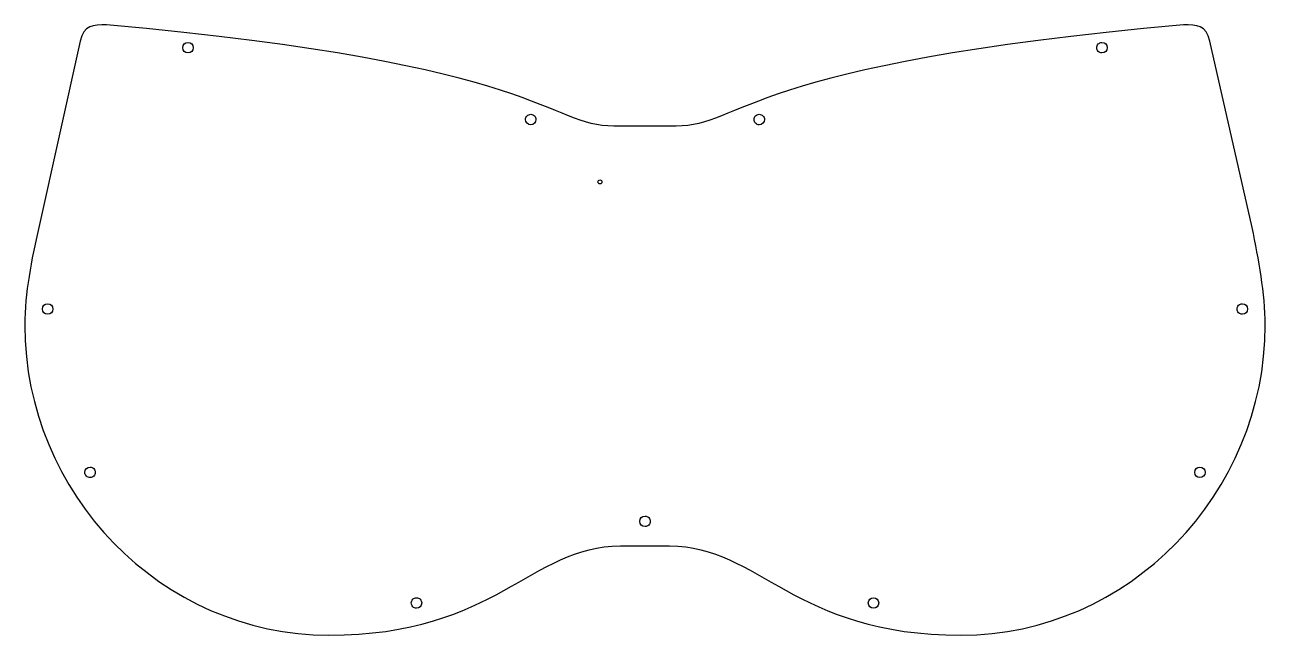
# Model space of a CAD drawing. Extents: x 4 to 384, y 2 to 189.
import ezdxf

# ---------------------------------------------------------------- set-up
doc = ezdxf.new("R2010")
doc.units = 0
doc.layers.add('cut.coverBottom', color=7, linetype='CONTINUOUS')

msp = doc.modelspace()

# ---------------------------------------------------------------- linework, layer by layer
at = {"layer": 'cut.coverBottom', "color": 1}
for points in [[(20.700617, 183.879292), (7.99242, 126.87934)], [(379.700313, 126.87934), (366.700332, 183.879292)], [(203.200462, 157.879314), (184.200478, 157.879314)], [(186.200482, 29.379427), (201.200469, 29.379427)]]:
    msp.add_lwpolyline(points, dxfattribs=at)
for points in [[(28.700611, 188.879288), (24.700614, 188.879288), (21.700617, 188.879288), (20.700617, 183.879292)], [(184.200478, 157.879314), (163.700496, 157.879314), (163.700496, 176.879297), (28.700611, 188.879288)], [(358.70034, 188.879288), (223.700444, 176.879297), (223.700444, 157.879314), (203.200462, 157.879314)], [(366.700332, 183.879292), (365.70034, 188.879288), (362.700336, 188.879288), (358.70034, 188.879288)], [(52.100592, 181.879293), (52.100592, 182.762949), (52.816936, 183.479292), (53.700591, 183.479292)], [(53.700591, 183.479292), (54.584243, 183.479292), (55.300587, 182.762949), (55.300587, 181.879293)], [(332.100356, 181.879293), (332.100356, 182.303643), (332.268922, 182.710614), (332.568986, 183.01067)], [(332.568986, 183.01067), (332.86905, 183.310731), (333.276005, 183.479297), (333.70037, 183.479292)], [(333.70037, 183.479292), (334.584025, 183.479292), (335.300358, 182.762946), (335.300358, 181.879293)], [(53.700591, 180.279295), (52.816936, 180.279295), (52.100592, 180.995638), (52.100592, 181.879293)], [(55.300587, 181.879293), (55.300589, 180.995638), (54.584243, 180.279295), (53.700591, 180.279295)], [(332.568986, 180.747917), (332.268922, 181.047976), (332.100356, 181.454944), (332.100356, 181.879293)], [(333.70037, 180.279295), (333.276005, 180.27929), (332.86905, 180.447856), (332.568986, 180.747917)], [(335.300358, 181.879293), (335.300358, 180.995638), (334.584025, 180.279298), (333.70037, 180.279295)], [(157.100504, 159.879312), (157.100504, 160.303658), (157.269072, 160.710625), (157.569131, 161.010683)], [(158.700502, 158.279313), (157.816847, 158.279313), (157.100504, 158.995657), (157.100504, 159.879312)], [(157.569131, 161.010683), (157.86919, 161.310742), (158.276156, 161.479313), (158.700502, 161.479313)], [(158.700502, 161.479313), (159.124849, 161.479313), (159.531815, 161.310742), (159.831871, 161.010683)], [(160.300501, 159.879312), (160.300501, 158.995657), (159.584155, 158.279313), (158.700502, 158.279313)], [(159.831871, 161.010683), (160.131929, 160.710625), (160.300501, 160.303658), (160.300501, 159.879312)], [(227.100434, 159.879312), (227.100434, 160.303658), (227.269003, 160.710625), (227.569061, 161.010683)], [(227.569064, 158.747941), (227.269005, 159.047999), (227.100434, 159.454965), (227.100434, 159.879312)], [(227.569061, 161.010683), (227.86912, 161.310742), (228.276086, 161.479313), (228.700433, 161.479313)], [(228.700433, 161.479313), (229.124779, 161.479313), (229.531745, 161.310742), (229.831804, 161.010683)], [(230.300431, 159.879312), (230.300431, 158.995657), (229.584088, 158.279313), (228.700433, 158.279313)], [(229.831804, 161.010683), (230.131862, 160.710625), (230.300431, 160.303658), (230.300431, 159.879312)], [(228.700433, 158.279313), (228.276089, 158.279313), (227.869123, 158.447885), (227.569064, 158.747941)], [(179.300484, 140.77933), (179.300484, 141.110699), (179.569113, 141.379328), (179.900485, 141.379328)], [(179.900485, 140.179331), (179.569113, 140.179331), (179.300484, 140.44796), (179.300484, 140.77933)], [(179.900485, 141.379328), (180.231857, 141.379328), (180.500485, 141.110699), (180.500485, 140.77933)], [(180.500485, 140.77933), (180.500485, 140.44796), (180.231857, 140.179331), (179.900485, 140.179331)], [(7.99242, 126.87934), (5.700629, 116.879346), (3.700631, 106.879359), (3.700631, 96.879363)], [(383.700309, 96.879363), (383.700309, 106.879359), (381.700298, 116.879346), (379.700313, 126.87934)], [(9.100626, 101.87936), (9.100626, 102.763015), (9.81697, 103.479361), (10.700625, 103.479361)], [(10.700625, 103.479361), (11.58428, 103.479361), (12.300623, 102.763015), (12.300623, 101.87936)], [(375.100321, 101.87936), (375.100321, 102.303711), (375.268887, 102.71068), (375.568951, 103.010739)], [(375.568951, 103.010739), (375.869015, 103.310797), (376.275997, 103.479366), (376.700336, 103.479361)], [(376.700336, 103.479361), (377.583991, 103.479358), (378.30035, 102.763015), (378.30035, 101.87936)], [(10.700625, 100.279364), (9.81697, 100.279364), (9.100626, 100.995707), (9.100626, 101.87936)], [(12.300623, 101.87936), (12.300623, 100.995707), (11.58428, 100.279364), (10.700625, 100.279364)], [(375.568951, 100.747983), (375.268887, 101.048042), (375.100321, 101.45501), (375.100321, 101.87936)], [(376.700336, 100.279364), (376.275997, 100.279358), (375.869015, 100.447924), (375.568951, 100.747983)], [(378.30035, 101.87936), (378.30035, 100.995707), (377.583991, 100.279366), (376.700336, 100.279364)], [(3.700631, 96.879363), (3.700624, 45.516916), (45.487887, 2.029297), (96.850334, 2.029323)], [(290.550492, 2.029323), (341.912929, 2.029297), (383.700309, 45.516913), (383.700309, 96.879363)], [(22.100616, 51.879402), (22.100616, 52.763057), (22.816959, 53.479401), (23.700613, 53.479401)], [(23.700613, 53.479401), (24.12496, 53.479401), (24.531926, 53.310832), (24.831984, 53.010773)], [(362.100314, 51.879402), (362.100314, 52.763057), (362.816647, 53.479401), (363.700302, 53.479401)], [(363.700302, 53.479401), (364.583957, 53.479401), (365.30029, 52.763057), (365.30029, 51.879402)], [(22.569244, 50.748031), (22.269186, 51.048089), (22.100614, 51.455058), (22.100616, 51.879402)], [(23.700613, 50.279401), (23.276267, 50.279401), (22.869301, 50.447975), (22.569244, 50.748031)], [(24.831985, 50.748031), (24.531927, 50.447972), (24.12496, 50.279401), (23.700613, 50.279401)], [(24.831984, 53.010773), (25.132043, 52.710715), (25.300614, 52.303749), (25.300614, 51.879402)], [(25.300614, 51.879402), (25.300615, 51.455056), (25.132044, 51.048089), (24.831985, 50.748031)], [(363.700302, 50.279401), (362.816647, 50.279404), (362.100314, 50.99575), (362.100314, 51.879402)], [(365.30029, 51.879402), (365.300316, 50.99575), (364.583957, 50.279404), (363.700302, 50.279401)], [(192.100474, 36.879415), (192.100474, 37.763068), (192.816817, 38.479414), (193.700473, 38.479414)], [(193.700473, 38.479414), (194.124819, 38.479414), (194.531785, 38.310842), (194.831841, 38.010784)], [(194.831841, 38.010784), (195.1319, 37.710728), (195.300471, 37.303762), (195.300471, 36.879415)], [(193.700473, 35.279417), (192.816817, 35.279417), (192.100474, 35.99576), (192.100474, 36.879415)], [(194.831841, 35.748044), (194.531785, 35.447985), (194.124819, 35.279417), (193.700473, 35.279417)], [(195.300471, 36.879415), (195.300471, 36.455069), (195.1319, 36.048102), (194.831841, 35.748044)], [(96.850334, 2.029323), (148.212784, 2.029297), (158.700502, 29.379427), (186.200482, 29.379427)], [(201.200469, 29.379427), (228.700446, 29.379427), (239.18805, 2.029297), (290.550492, 2.029323)], [(122.100531, 11.87944), (122.100531, 12.303779), (122.269102, 12.710761), (122.569161, 13.010798)], [(122.569161, 10.748056), (122.269102, 11.04812), (122.100531, 11.455075), (122.100531, 11.87944)], [(122.569161, 13.010798), (122.869219, 13.310862), (123.276185, 13.479428), (123.700532, 13.479428)], [(123.700532, 13.479428), (124.124878, 13.479428), (124.531844, 13.310862), (124.8319, 13.010798)], [(125.30053, 11.87944), (125.30053, 10.995785), (124.584187, 10.279426), (123.700532, 10.279426)], [(124.8319, 13.010798), (125.131959, 12.710735), (125.30053, 12.303779), (125.30053, 11.87944)], [(262.100415, 11.87944), (262.100415, 12.763096), (262.816756, 13.479455), (263.700411, 13.479455)], [(263.700411, 10.279453), (262.816758, 10.279453), (262.100415, 10.995785), (262.100415, 11.87944)], [(263.700411, 13.479455), (264.584053, 13.479455), (265.300412, 12.763096), (265.300412, 11.87944)], [(265.300412, 11.87944), (265.300412, 10.995785), (264.584053, 10.279453), (263.700411, 10.279453)], [(123.700532, 10.279426), (123.276185, 10.279426), (122.869219, 10.448019), (122.569161, 10.748056)]]:
    msp.add_open_spline(points, degree=3, dxfattribs=at)

doc.saveas('drawing.dxf')
